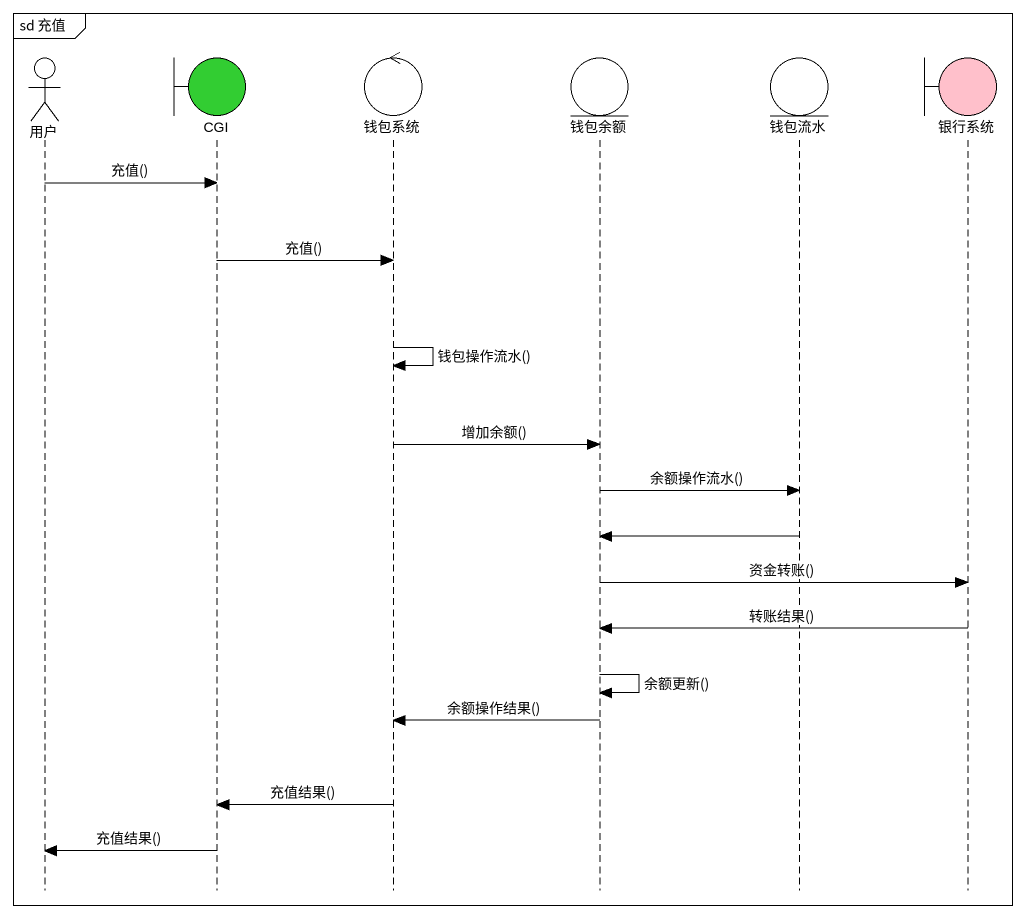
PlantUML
@startuml
mainframe sd 充值
hide footbox
actor 用户
boundary CGI #32CD32
control 钱包系统
entity 钱包余额
entity 钱包流水
boundary 银行系统 #FFC0CB

用户 -> CGI : 充值()
CGI -> 钱包系统 : 充值()
钱包系统 -> 钱包系统 : 钱包操作流水()
钱包系统 -> 钱包余额 : 增加余额()
钱包余额 -> 钱包流水 : 余额操作流水()
钱包流水 -> 钱包余额
钱包余额 -> 银行系统 : 资金转账()
银行系统 -> 钱包余额 : 转账结果()
钱包余额 -> 钱包余额 : 余额更新()
钱包余额 -> 钱包系统 : 余额操作结果()
钱包系统 -> CGI : 充值结果()
CGI -> 用户 : 充值结果()
@enduml
